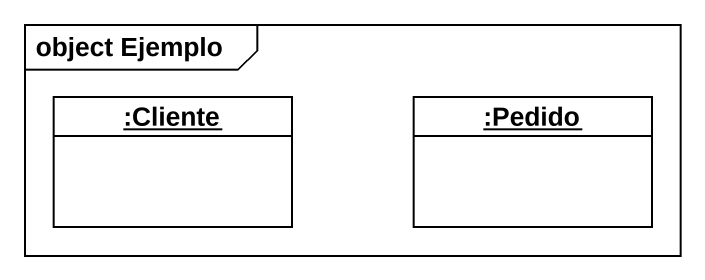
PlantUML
@startuml
mainframe object Ejemplo
hide circle
hide empty members
object ":Cliente" as Cliente
object ":Pedido" as Pedido
@enduml
